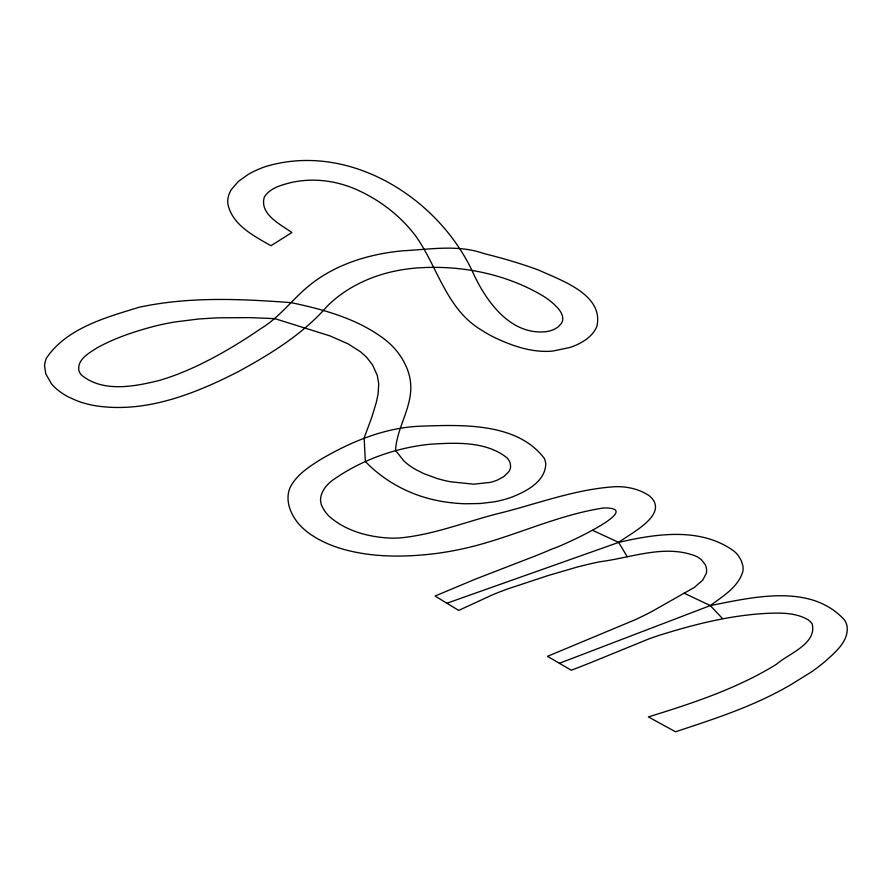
<?xml version="1.0" encoding="UTF-8"?>
<svg xmlns="http://www.w3.org/2000/svg" width="892" height="892" viewBox="0 0 892 892"><rect width="100%" height="100%" fill="white"/><g stroke="black" fill="none" stroke-linecap="round" stroke-linejoin="round"><path stroke-width="1.34" d="M559.384 663.291L710.288 605.579C722.598 596.413 737.907 587.449 742.735 571.917A48.491 27.998 0 0 0 742.902 565.807L741.219 560.444L738.275 555.593A50.175 28.968 0 0 0 734.06 551.189C700.867 526.871 656.033 533.728 618.647 542.403L446.87 603.237M592.812 530.405L618.647 542.403C630.042 533.606 670.806 513.982 649.343 495.807C639.519 489.162 627.489 486.419 615.736 486.675C577.325 488.894 540.786 502.575 503.835 512.175C469.08 520.37 435.341 534.709 399.505 537.954A60.154 34.732 0 0 1 390.295 538.11C368.641 537.073 345.94 531.119 329.393 516.513A65.216 37.654 0 0 1 322.859 507.838C316.169 496.9 325.223 484.925 334.377 478.993C362.654 459.447 396.193 447.684 430.345 444.205C455.834 442.688 486.028 440.983 507.102 457.93A31.242 18.041 0 0 1 510.235 463.338L510.614 466.527A27.061 15.621 0 0 1 508.853 471.645L504.103 476.361L498.171 479.706A35.089 20.26 0 0 1 490.187 482.405L473.607 484.178L450.572 481.78A93.76 54.133 0 0 1 437.102 478.502L423.6 473.541L415.103 469.192A80.559 46.507 0 0 1 403.909 460.952L395.535 450.46C396.75 427.402 412.45 407.343 410.666 383.861C409.751 371.429 403.931 359.788 396.104 350.277A124.869 72.096 0 0 0 385.678 340.108C358.495 319.024 324.264 309.58 291.16 302.656C240.561 298.865 188.914 296.456 138.962 307.305C106.048 317.429 66.733 328 46.44 358.116A60.589 34.978 0 0 0 44.6 365.854L45.715 373.703L51.502 383.861A73.334 42.337 0 0 0 68.573 397.018L76.299 400.497A70.2 40.53 0 0 0 94.53 405.592C144.437 413.732 193.91 394.297 237.606 371.997C270.298 354.213 302.745 334.377 327.409 306.001C344.212 289.276 366.066 278.248 388.934 272.484A106.237 61.336 0 0 1 415.003 268.124C459.581 264.545 506.043 273.431 544.51 296.846A109.326 63.12 0 0 1 553.876 304.127C558.258 308.32 563.733 313.705 562.618 320.373A24.53 14.16 0 0 1 561.38 323.383L558.214 326.873L554.835 329.014A21.196 12.232 0 0 1 545.915 331.69C511.06 335.347 487.099 302.622 473.931 274.703C439.946 198.425 349.642 141.404 265.928 166.458A86.033 49.673 0 0 0 248.277 174.364L238.454 181.355L231.329 189.606A61.972 35.78 0 0 0 227.884 204.09C232.321 225.107 253.941 235.967 270.967 245.735L291.885 232.511C280.534 224.472 259.271 214.203 264.3 197.132C269.863 188.056 281.069 185.112 290.747 182.637C313.839 177.296 338.425 180.831 359.688 191.033C381.731 201.425 401.478 216.934 416.073 236.514C437.861 267.589 446.613 309.535 481.535 330.096A125.75 72.598 0 0 0 495.316 337.878C510.525 345.003 526.793 350.846 543.741 351.359A43.909 25.344 0 0 0 552.839 351.047L569.999 347.456A56.229 32.469 0 0 0 596.904 326.216C603.94 294.605 561.28 280.512 539.426 270.41C521.24 263.553 502.519 258.223 483.676 253.484C457.674 244.319 430.167 249.448 403.284 250.752C370.258 253.796 336.931 263.586 310.628 284.459C293.122 298.151 280.133 317.028 260.888 328.579C249.727 336.262 238.298 343.554 226.568 350.355C205.082 362.676 182.637 373.726 158.754 380.583C134.068 386.671 102.636 392.703 81.328 374.952A27.496 15.878 0 0 1 78.808 370.191C77.336 359.119 89.445 352.753 97.328 347.724C115.447 337.722 135.283 331.211 155.253 326.026A169.435 97.819 0 0 1 175.222 321.923L198.927 318.979L217.336 317.831L249.66 317.619L274.825 318.645L330.018 335.905L348.036 343.844L360.624 351.861L366.567 357.19L372.678 365.14L377.316 375.521L378.732 383.861L378.097 393.907L376.391 402.136L371.685 417.612L364.137 437.894L365.374 461.543C384.697 481.58 410.298 495.216 437.571 500.602A99.346 57.356 0 0 0 454.786 503.121A100.473 58.002 0 0 0 465.535 503.768L480.375 503.501L493.689 501.906A74.069 42.76 0 0 0 512.588 496.844C526.782 491.079 545.202 481.49 545.759 464.052A45.425 26.225 0 0 0 544.354 458.499C517.761 422.897 463.16 424.692 423.488 426.097C386.827 426.777 352.005 441.072 320.741 459.413C308.911 466.906 296.021 475.023 289.855 488.158C284.871 500.579 290.658 514.572 298.954 524.139A94.407 54.501 0 0 0 310.394 534.241L315.88 537.753A100.863 58.236 0 0 0 342.216 548.937C372.41 557.589 404.422 557.366 435.374 553.586A192.694 111.244 0 0 0 461.833 548.993C510.124 538.712 554.846 515.253 603.839 507.949C648.852 507.37 555.337 548.792 553.241 548.513A639.854 369.422 0 0 1 535.613 555.827L474.778 579.376L435.073 596.046L458.678 610.418L492.763 594.708A341.915 197.4 0 0 1 507.581 588.965L548.19 575.53L576.946 567.134A316.56 182.76 0 0 1 599.747 561.759C631.135 557.879 664.986 543.852 696.072 556.218A29.057 16.781 0 0 1 701.547 559.897L705.171 564.58A36.929 21.319 0 0 1 706.497 568.728A36.449 21.04 0 0 1 706.286 573.366L702.718 580.157L694.288 587.46L651.528 611.689A379.278 218.975 0 0 1 634.981 619.828L547.487 656.334L571.293 670.238A1015.018 586.011 0 0 0 590.169 662.867L648.049 639.241A250.897 144.861 0 0 1 659.221 635.327C695.002 624.132 731.652 614.878 769.272 613.272C782.239 612.815 796.344 612.927 807.873 619.672A22.69 13.101 0 0 1 810.427 621.791A23.303 13.458 0 0 1 812.244 624.188C816.905 643.924 788.639 653.613 776.609 664.15A223.881 129.251 0 0 1 770.142 668.086C732.209 690.252 690.174 704 648.406 716.912L675.5 731.763C711.247 719.989 747.373 708.315 780.634 690.408A531.086 306.614 0 0 0 790.345 685.011L810.962 672.233A243.037 140.312 0 0 0 825.011 661.563C835.124 652.297 849.429 641.069 846.954 625.649A47.644 27.507 0 0 0 844.635 620.152C811.018 582.877 753.015 597.216 710.288 605.579L684.041 593.135M710.288 605.579L722.409 618.457M618.647 542.403L627.232 556.72"/></g></svg>
